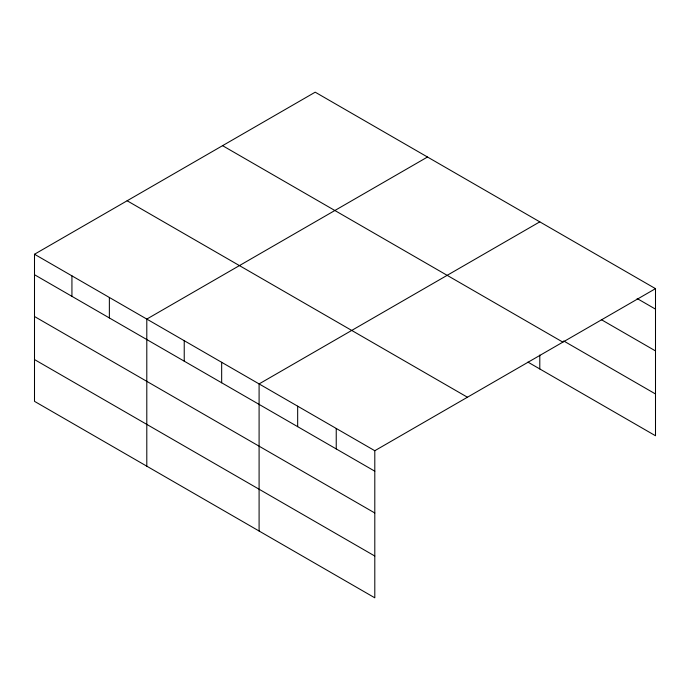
<?xml version="1.0" encoding="UTF-8"?>
<svg xmlns="http://www.w3.org/2000/svg" width="690" height="690" viewBox="0 0 690 690"><rect width="100%" height="100%" fill="white"/><g stroke="black" fill="none" stroke-linecap="round" stroke-linejoin="round"><path stroke-width="1.03" d="M374.799 512.981L374.799 450.717L34.5 254.248L34.5 401.347L374.799 597.816L374.799 512.981L34.5 316.512M527.928 362.103L655.5 435.752L655.5 288.653L315.201 92.184L34.5 254.248M427.498 157.018L146.797 319.082L146.797 466.181M539.796 221.852L259.095 383.916L259.095 531.015M374.799 450.717L655.5 288.653M637.137 298.529L655.5 309.137M601.318 319.643L655.5 350.917M563.67 340.955L655.5 393.973M222.568 145.668L562.868 342.137M127.133 200.764L467.432 397.233M34.5 274.724L374.799 471.192M34.5 359.559L374.799 556.028M539.796 355.022L539.796 368.952M336.237 428.447L336.237 448.931M297.666 406.186L297.666 426.662M221.663 362.302L221.663 382.786M184.23 340.696L184.23 361.172M109.365 297.468L109.365 317.952M71.933 275.853L71.933 296.338"/></g></svg>
